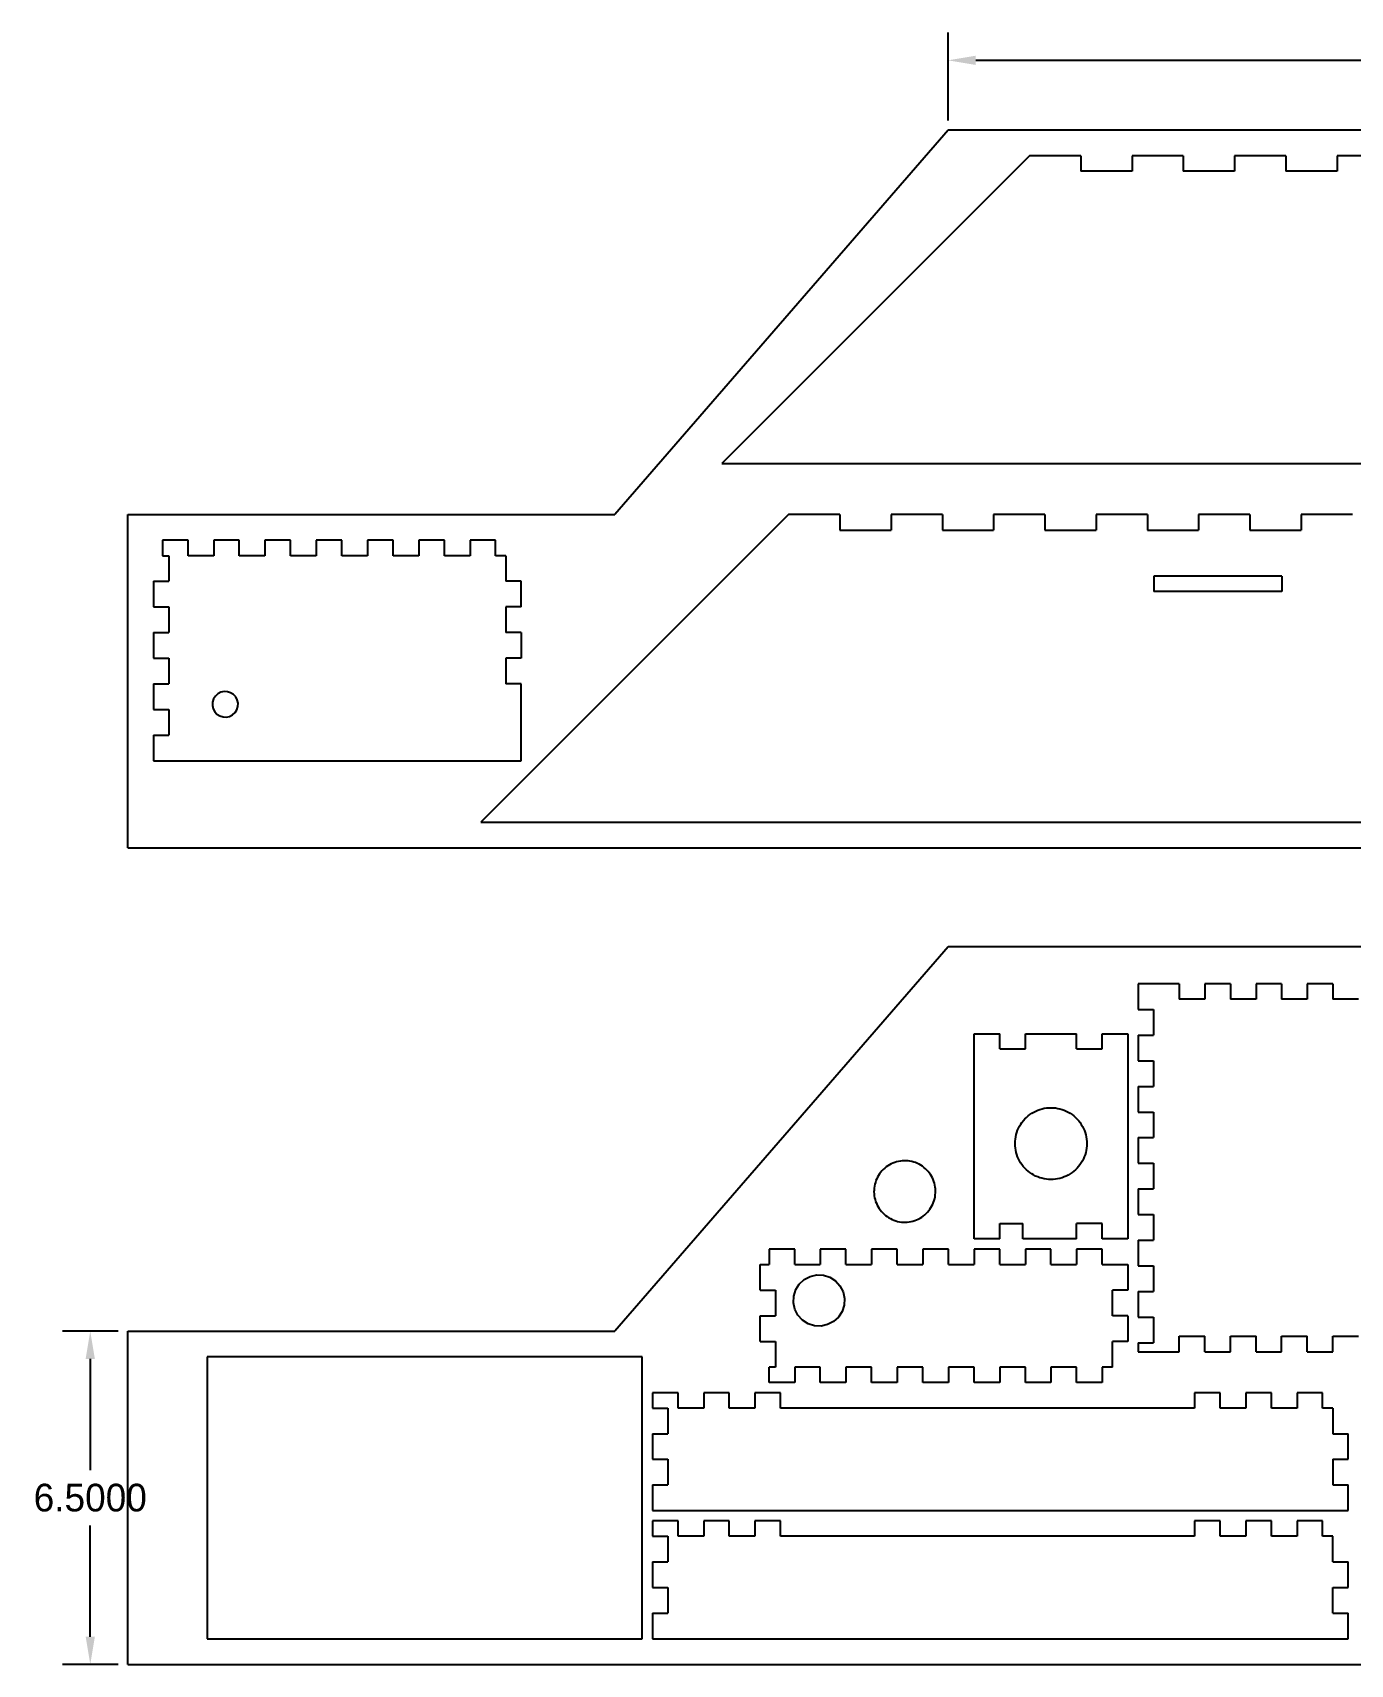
# Model space of a CAD drawing. Header units: centimetres. Extents: x -76 to 106, y -8 to 59.
# Drawn here: x -39.05 to -13.34, y 26.78 to 58.61 of the extents above; entities that cross this region are included whole.
import ezdxf

# ---------------------------------------------------------------- set-up
doc = ezdxf.new("R2010")
doc.units = ezdxf.units.CM
doc.layers.get('0').update_dxf_attribs({"linetype": 'CONTINUOUS'})
doc.layers.get('Defpoints').update_dxf_attribs({"linetype": 'CONTINUOUS'})
doc.layers.add('邊界', color=90, linetype='CONTINUOUS')
doc.dimstyles.get("Standard").update_dxf_attribs({"dimscale": 3, "dimtxt": 0.18, "dimasz": 0.18, "dimexe": 0.18, "dimexo": 0.0625, "dimgap": 0.09, "dimtad": 0, "dimtih": 1, "dimtoh": 1, "dimdec": 4, "dimzin": 0, "dimdsep": 46, "dimtxsty": 'STANDARD', "dimcen": 0.09, "dimadec": 0, "dimazin": 0, "dimtfac": 1, "dimtdec": 4, "dimtofl": 0, "dimtmove": 0, "dimatfit": 3, "dimfxl": 1, "dimtolj": 1, "dimtzin": 0, "dimarcsym": 0})

# ---------------------------------------------------------------- blocks, each defined once
blk = doc.blocks.new('*D4')
at = {"color": 0, "lineweight": -2, "transparency": 16777216}
for p, q in [((-21.189, 56.898), (-21.189, 58.614)), ((6.811, 56.898), (6.811, 58.614)), ((-20.649, 58.074), (-8.899, 58.074)), ((6.271, 58.074), (-5.479, 58.074))]:
    blk.add_line(p, q, dxfattribs=at)
at = {"color": 0, "transparency": 16777216}
for points in [[(-20.649, 58.164), (-20.649, 57.984), (-21.189, 58.074)], [(6.271, 58.164), (6.271, 57.984), (6.811, 58.074)]]:
    blk.add_solid(points, dxfattribs=at)
at = {"layer": 'Defpoints', "color": 0, "transparency": 16777216}
for p in [(-21.189, 58.074), (-21.189, 56.711), (6.811, 56.711)]:
    blk.add_point(p, dxfattribs=at)
at = {"color": 0, "transparency": 16777216, "insert": (-7.189, 58.074), "char_height": 0.54, "attachment_point": 5}
blk.add_mtext('\\A1;28.0000', dxfattribs=at)
blk = doc.blocks.new('*D16')
at = {"color": 0, "lineweight": -2, "transparency": 16777216}
for p, q in [((-37.376, 33.282), (-38.462, 33.282)), ((-37.922, 32.742), (-37.922, 30.572)), ((-37.922, 27.322), (-37.922, 29.492)), ((-37.376, 26.782), (-38.462, 26.782))]:
    blk.add_line(p, q, dxfattribs=at)
at = {"color": 0, "transparency": 16777216}
for points in [[(-38.012, 32.742), (-37.832, 32.742), (-37.922, 33.282)], [(-38.012, 27.322), (-37.832, 27.322), (-37.922, 26.782)]]:
    blk.add_solid(points, dxfattribs=at)
at = {"layer": 'Defpoints', "color": 0, "transparency": 16777216}
for p in [(-37.922, 33.282), (-37.189, 33.282), (-37.189, 26.782)]:
    blk.add_point(p, dxfattribs=at)
at = {"color": 0, "transparency": 16777216, "insert": (-37.922, 30.032), "char_height": 0.54, "attachment_point": 5}
blk.add_mtext('\\A1;6.5000', dxfattribs=at)

msp = doc.modelspace()

# ---------------------------------------------------------------- linework, layer by layer
for p, q in [((-19.59975, 56.21076), (-25.59975, 50.21076)), ((-18.59975, 56.21076), (-19.59975, 56.21076)), ((-18.59975, 56.21076), (-18.59975, 55.91076)), ((-16.59975, 56.21076), (-17.59975, 56.21076)), ((-17.59975, 56.21076), (-17.59975, 55.91076)), ((-16.59975, 56.21076), (-16.59975, 55.91076)), ((-14.59975, 56.21076), (-15.59975, 56.21076)), ((-15.59975, 56.21076), (-15.59975, 55.91076)), ((-14.59975, 56.21076), (-14.59975, 55.91076)), ((-12.59975, 56.21076), (-13.59975, 56.21076)), ((-13.59975, 56.21076), (-13.59975, 55.91076)), ((-17.59975, 55.91076), (-18.59975, 55.91076)), ((-15.59975, 55.91076), (-16.59975, 55.91076)), ((-13.59975, 55.91076), (-14.59975, 55.91076)), ((-25.59975, 50.21076), (-1.88898, 50.21076)), ((-24.29975, 49.21076), (-30.29975, 43.21076)), ((-23.29975, 49.21076), (-24.29975, 49.21076)), ((-23.29975, 49.21076), (-23.29975, 48.91076)), ((-21.29975, 49.21076), (-22.29975, 49.21076)), ((-22.29975, 49.21076), (-22.29975, 48.91076)), ((-21.29975, 49.21076), (-21.29975, 48.91076)), ((-19.29975, 49.21076), (-20.29975, 49.21076)), ((-20.29975, 49.21076), (-20.29975, 48.91076)), ((-19.29975, 49.21076), (-19.29975, 48.91076)), ((-17.29975, 49.21076), (-18.29975, 49.21076)), ((-18.29975, 49.21076), (-18.29975, 48.91076)), ((-17.29975, 49.21076), (-17.29975, 48.91076)), ((-15.29975, 49.21076), (-16.29975, 49.21076)), ((-16.29975, 49.21076), (-16.29975, 48.91076)), ((-15.29975, 49.21076), (-15.29975, 48.91076)), ((-13.29975, 49.21076), (-14.29975, 49.21076)), ((-14.29975, 49.21076), (-14.29975, 48.91076)), ((-36.51397, 48.71076), (-36.51397, 48.41076)), ((-36.01397, 48.71076), (-36.51397, 48.71076)), ((-36.01397, 48.41076), (-36.01397, 48.71076)), ((-35.51397, 48.71076), (-35.51397, 48.41076)), ((-35.01397, 48.71076), (-35.51397, 48.71076)), ((-35.01397, 48.41076), (-35.01397, 48.71076)), ((-34.51397, 48.71076), (-34.51397, 48.41076)), ((-34.01397, 48.71076), (-34.51397, 48.71076)), ((-34.01397, 48.41076), (-34.01397, 48.71076)), ((-33.51397, 48.71076), (-33.51397, 48.41076)), ((-33.01397, 48.71076), (-33.51397, 48.71076)), ((-33.01397, 48.41076), (-33.01397, 48.71076)), ((-32.51397, 48.71076), (-32.51397, 48.41076)), ((-32.01397, 48.71076), (-32.51397, 48.71076)), ((-32.01397, 48.41076), (-32.01397, 48.71076)), ((-31.51397, 48.71076), (-31.51397, 48.41076)), ((-31.01397, 48.71076), (-31.51397, 48.71076)), ((-31.01397, 48.41076), (-31.01397, 48.71076)), ((-30.51397, 48.71076), (-30.51397, 48.41076)), ((-30.01397, 48.71076), (-30.51397, 48.71076)), ((-30.01397, 48.41076), (-30.01397, 48.71076)), ((-23.29975, 48.91076), (-22.29975, 48.91076)), ((-21.29975, 48.91076), (-20.29975, 48.91076)), ((-19.29975, 48.91076), (-18.29975, 48.91076)), ((-17.29975, 48.91076), (-16.29975, 48.91076)), ((-15.29975, 48.91076), (-14.29975, 48.91076)), ((-36.51397, 48.41076), (-36.38898, 48.41076)), ((-36.38898, 48.41076), (-36.38898, 47.91076)), ((-35.51397, 48.41076), (-36.01397, 48.41076)), ((-34.51397, 48.41076), (-35.01397, 48.41076)), ((-33.51397, 48.41076), (-34.01397, 48.41076)), ((-32.51397, 48.41076), (-33.01397, 48.41076)), ((-31.51397, 48.41076), (-32.01397, 48.41076)), ((-30.51397, 48.41076), (-31.01397, 48.41076)), ((-29.81397, 48.41076), (-30.01397, 48.41076)), ((-29.81397, 48.41076), (-29.81397, 47.91076)), ((-36.68898, 47.91076), (-36.68898, 47.41076)), ((-36.68898, 47.91076), (-36.38898, 47.91076)), ((-29.51397, 47.91076), (-29.81397, 47.91076)), ((-29.51397, 47.41076), (-29.51397, 47.91076)), ((-14.67407, 48.01076), (-17.17407, 48.01076)), ((-17.17407, 48.01076), (-17.17407, 47.71076)), ((-14.67407, 48.01076), (-14.67407, 47.71076)), ((-14.67407, 47.71076), (-17.17407, 47.71076)), ((-36.68898, 47.41076), (-36.38898, 47.41076)), ((-36.38898, 47.41076), (-36.38898, 46.91076)), ((-29.51397, 47.41076), (-29.81397, 47.41076)), ((-29.81397, 47.41076), (-29.81397, 46.91076)), ((-36.68898, 46.91076), (-36.68898, 46.41165)), ((-36.68898, 46.91076), (-36.38898, 46.91076)), ((-29.51397, 46.91076), (-29.81397, 46.91076)), ((-29.51397, 46.91076), (-29.51397, 46.41165)), ((-36.68898, 46.41165), (-36.38898, 46.41165)), ((-36.38898, 46.41165), (-36.38898, 45.91165)), ((-29.51397, 46.41165), (-29.81397, 46.41076)), ((-29.81397, 46.41076), (-29.81397, 45.91165)), ((-36.68898, 45.91165), (-36.68898, 45.41165)), ((-36.68898, 45.91165), (-36.38898, 45.91165)), ((-29.51397, 45.91165), (-29.81397, 45.91165)), ((-29.51397, 44.41076), (-29.51397, 45.91165)), ((-35.53516, 45.55428), (-35.53803, 45.48908)), ((-35.51551, 45.61651), (-35.53516, 45.55428)), ((-35.48042, 45.67154), (-35.51551, 45.61651)), ((-35.43229, 45.71561), (-35.48042, 45.67154)), ((-35.37438, 45.74572), (-35.43229, 45.71561)), ((-35.31066, 45.75982), (-35.37438, 45.74572)), ((-35.24546, 45.75695), (-35.31066, 45.75982)), ((-35.18323, 45.7373), (-35.24546, 45.75695)), ((-35.1282, 45.70221), (-35.18323, 45.7373)), ((-35.08413, 45.65408), (-35.1282, 45.70221)), ((-35.05402, 45.59617), (-35.08413, 45.65408)), ((-35.03992, 45.53245), (-35.05402, 45.59617)), ((-35.04279, 45.46725), (-35.03992, 45.53245)), ((-36.68898, 45.41165), (-36.38898, 45.41165)), ((-36.38898, 45.41165), (-36.38898, 44.91165)), ((-35.53803, 45.48908), (-35.52393, 45.42535)), ((-35.52393, 45.42535), (-35.49382, 45.36745)), ((-35.49382, 45.36745), (-35.44975, 45.31932)), ((-35.44975, 45.31932), (-35.39472, 45.28423)), ((-35.39472, 45.28423), (-35.33249, 45.26458)), ((-35.33249, 45.26458), (-35.26729, 45.26171)), ((-35.26729, 45.26171), (-35.20357, 45.27581)), ((-35.20357, 45.27581), (-35.14566, 45.30592)), ((-35.14566, 45.30592), (-35.09753, 45.34999)), ((-35.09753, 45.34999), (-35.06244, 45.40502)), ((-35.06244, 45.40502), (-35.04279, 45.46725)), ((-36.68898, 44.91165), (-36.68898, 44.41076)), ((-36.68898, 44.91165), (-36.38898, 44.91165)), ((-36.68898, 44.41076), (-29.51397, 44.41076)), ((-30.29975, 43.21076), (-6.58898, 43.21076)), ((-17.48059, 40.05707), (-17.48059, 39.55707)), ((-16.68059, 40.05707), (-17.48059, 40.05707)), ((-16.68059, 40.05707), (-16.68059, 39.75707)), ((-15.68059, 40.05707), (-16.18059, 40.05707)), ((-16.18059, 40.05707), (-16.18059, 39.75707)), ((-15.68059, 40.05707), (-15.68059, 39.75707)), ((-14.68059, 40.05707), (-15.18059, 40.05707)), ((-15.18059, 40.05707), (-15.18059, 39.75707)), ((-14.68059, 40.05707), (-14.68059, 39.75707)), ((-13.68059, 40.05707), (-14.18059, 40.05707)), ((-14.18059, 40.05707), (-14.18059, 39.75707)), ((-13.68059, 40.05707), (-13.68059, 39.75707)), ((-17.48059, 39.55707), (-17.18059, 39.55707)), ((-17.18059, 39.55707), (-17.18059, 39.05707)), ((-16.18059, 39.75707), (-16.68059, 39.75707)), ((-15.18059, 39.75707), (-15.68059, 39.75707)), ((-14.18059, 39.75707), (-14.68059, 39.75707)), ((-13.18059, 39.75707), (-13.68059, 39.75707)), ((-20.68059, 39.08029), (-20.18059, 39.08029)), ((-20.68059, 35.08029), (-20.68059, 39.08029)), ((-20.18059, 38.79161), (-20.18059, 39.08029)), ((-19.68059, 39.08029), (-18.68059, 39.08029)), ((-19.68059, 38.79161), (-19.68059, 39.08029)), ((-18.68059, 38.79161), (-18.68059, 39.08029)), ((-18.18059, 39.0811), (-17.68059, 39.0811)), ((-18.18059, 38.79161), (-18.18059, 39.0811)), ((-17.68059, 39.0811), (-17.68059, 35.08029)), ((-17.48059, 39.05707), (-17.48059, 38.55707)), ((-17.48059, 39.05707), (-17.18059, 39.05707)), ((-20.18059, 38.79161), (-19.68059, 38.79161)), ((-18.68059, 38.79161), (-18.18059, 38.79161)), ((-17.48059, 38.55707), (-17.18059, 38.55707)), ((-17.18059, 38.55707), (-17.18059, 38.05707)), ((-17.48059, 38.05707), (-17.48059, 37.55707)), ((-17.48059, 38.05707), (-17.18059, 38.05707)), ((-19.51669, 37.55563), (-19.47748, 37.57553)), ((-19.47748, 37.57553), (-19.43709, 37.59292)), ((-19.43709, 37.59292), (-19.39568, 37.60774)), ((-19.39568, 37.60774), (-19.35343, 37.61993)), ((-19.35343, 37.61993), (-19.3105, 37.62944)), ((-19.3105, 37.62944), (-19.26705, 37.63624)), ((-19.26705, 37.63624), (-19.22327, 37.6403)), ((-19.22327, 37.6403), (-19.17931, 37.6416)), ((-19.17931, 37.6416), (-19.13536, 37.64014)), ((-19.13536, 37.64014), (-19.09159, 37.63592)), ((-19.09159, 37.63592), (-19.04817, 37.62897)), ((-19.04817, 37.62897), (-19.00527, 37.61929)), ((-19.00527, 37.61929), (-18.96306, 37.60695)), ((-18.96306, 37.60695), (-18.92171, 37.59198)), ((-18.92171, 37.59198), (-18.88139, 37.57444)), ((-18.88139, 37.57444), (-18.84224, 37.5544)), ((-19.81342, 37.2408), (-19.79338, 37.27995)), ((-19.79338, 37.27995), (-19.77093, 37.31776)), ((-19.77093, 37.31776), (-19.74615, 37.35409)), ((-19.74615, 37.35409), (-19.71913, 37.38878)), ((-19.71913, 37.38878), (-19.68999, 37.42172)), ((-19.68999, 37.42172), (-19.65884, 37.45276)), ((-19.65884, 37.45276), (-19.6258, 37.48178)), ((-19.6258, 37.48178), (-19.591, 37.50867)), ((-19.591, 37.50867), (-19.55459, 37.53332)), ((-19.55459, 37.53332), (-19.51669, 37.55563)), ((-18.84224, 37.5544), (-18.80443, 37.53195)), ((-18.80443, 37.53195), (-18.7681, 37.50717)), ((-18.7681, 37.50717), (-18.73341, 37.48015)), ((-18.73341, 37.48015), (-18.70047, 37.45101)), ((-18.70047, 37.45101), (-18.66943, 37.41986)), ((-18.66943, 37.41986), (-18.64041, 37.38682)), ((-18.64041, 37.38682), (-18.61352, 37.35202)), ((-18.61352, 37.35202), (-18.58887, 37.31561)), ((-18.58887, 37.31561), (-18.56656, 37.27771)), ((-18.56656, 37.27771), (-18.54666, 37.2385)), ((-17.48059, 37.55707), (-17.18059, 37.55707)), ((-17.18059, 37.55707), (-17.18059, 37.05707)), ((-19.88058, 36.94288), (-19.87912, 36.98683)), ((-19.87928, 36.89893), (-19.88058, 36.94288)), ((-19.87912, 36.98683), (-19.8749, 37.0306)), ((-19.8749, 37.0306), (-19.86795, 37.07403)), ((-19.86795, 37.07403), (-19.85828, 37.11692)), ((-19.85828, 37.11692), (-19.84593, 37.15913)), ((-19.84593, 37.15913), (-19.83096, 37.20048)), ((-19.83096, 37.20048), (-19.81342, 37.2408)), ((-18.54666, 37.2385), (-18.52927, 37.19811)), ((-18.52927, 37.19811), (-18.51445, 37.1567)), ((-18.51445, 37.1567), (-18.50226, 37.11445)), ((-18.50226, 37.11445), (-18.49275, 37.07152)), ((-18.49275, 37.07152), (-18.48595, 37.02807)), ((-18.48595, 37.02807), (-18.48189, 36.98428)), ((-18.48059, 36.94033), (-18.48205, 36.89638)), ((-18.48189, 36.98428), (-18.48059, 36.94033)), ((-17.48059, 37.05707), (-17.48059, 36.55707)), ((-17.48059, 37.05707), (-17.18059, 37.05707)), ((-22.04356, 36.6077), (-22.08121, 36.60586)), ((-22.00587, 36.60716), (-22.04356, 36.6077)), ((-21.96829, 36.60426), (-22.00587, 36.60716)), ((-19.87522, 36.85514), (-19.87928, 36.89893)), ((-19.86842, 36.81169), (-19.87522, 36.85514)), ((-19.85891, 36.76876), (-19.86842, 36.81169)), ((-19.84672, 36.72651), (-19.85891, 36.76876)), ((-19.8319, 36.6851), (-19.84672, 36.72651)), ((-19.81451, 36.64471), (-19.8319, 36.6851)), ((-19.79461, 36.6055), (-19.81451, 36.64471)), ((-18.54775, 36.64241), (-18.56779, 36.60326)), ((-18.53021, 36.68273), (-18.54775, 36.64241)), ((-18.51524, 36.72408), (-18.53021, 36.68273)), ((-18.5029, 36.76629), (-18.51524, 36.72408)), ((-18.49322, 36.80919), (-18.5029, 36.76629)), ((-18.48627, 36.85261), (-18.49322, 36.80919)), ((-18.48205, 36.89638), (-18.48627, 36.85261)), ((-22.54527, 36.32049), (-22.5639, 36.28772)), ((-22.52463, 36.35202), (-22.54527, 36.32049)), ((-22.50204, 36.3822), (-22.52463, 36.35202)), ((-22.47761, 36.4109), (-22.50204, 36.3822)), ((-22.45142, 36.43801), (-22.47761, 36.4109)), ((-22.42358, 36.46342), (-22.45142, 36.43801)), ((-22.3942, 36.48703), (-22.42358, 36.46342)), ((-22.3634, 36.50876), (-22.3942, 36.48703)), ((-22.33129, 36.5285), (-22.3634, 36.50876)), ((-22.29801, 36.54619), (-22.33129, 36.5285)), ((-22.26368, 36.56175), (-22.29801, 36.54619)), ((-22.22844, 36.57513), (-22.26368, 36.56175)), ((-22.19243, 36.58627), (-22.22844, 36.57513)), ((-22.15579, 36.59513), (-22.19243, 36.58627)), ((-22.11867, 36.60167), (-22.15579, 36.59513)), ((-22.08121, 36.60586), (-22.11867, 36.60167)), ((-21.93097, 36.59901), (-21.96829, 36.60426)), ((-21.89404, 36.59142), (-21.93097, 36.59901)), ((-21.85767, 36.58153), (-21.89404, 36.59142)), ((-21.82199, 36.56938), (-21.85767, 36.58153)), ((-21.78715, 36.55501), (-21.82199, 36.56938)), ((-21.75327, 36.53848), (-21.78715, 36.55501)), ((-21.7205, 36.51986), (-21.75327, 36.53848)), ((-21.68896, 36.49921), (-21.7205, 36.51986)), ((-21.65879, 36.47663), (-21.68896, 36.49921)), ((-21.63009, 36.45219), (-21.65879, 36.47663)), ((-21.60298, 36.426), (-21.63009, 36.45219)), ((-21.57757, 36.39816), (-21.60298, 36.426)), ((-21.55395, 36.36878), (-21.57757, 36.39816)), ((-21.53223, 36.33798), (-21.55395, 36.36878)), ((-21.51249, 36.30587), (-21.53223, 36.33798)), ((-21.4948, 36.27259), (-21.51249, 36.30587)), ((-19.7723, 36.5676), (-19.79461, 36.6055)), ((-19.74765, 36.53119), (-19.7723, 36.5676)), ((-19.72076, 36.49639), (-19.74765, 36.53119)), ((-19.69174, 36.46335), (-19.72076, 36.49639)), ((-19.6607, 36.4322), (-19.69174, 36.46335)), ((-19.62776, 36.40306), (-19.6607, 36.4322)), ((-19.59307, 36.37604), (-19.62776, 36.40306)), ((-19.55674, 36.35126), (-19.59307, 36.37604)), ((-19.51893, 36.32881), (-19.55674, 36.35126)), ((-19.47978, 36.30877), (-19.51893, 36.32881)), ((-19.43946, 36.29123), (-19.47978, 36.30877)), ((-19.39811, 36.27626), (-19.43946, 36.29123)), ((-18.92409, 36.29029), (-18.96549, 36.27547)), ((-18.88369, 36.30768), (-18.92409, 36.29029)), ((-18.84448, 36.32758), (-18.88369, 36.30768)), ((-18.80658, 36.34989), (-18.84448, 36.32758)), ((-18.77017, 36.37454), (-18.80658, 36.34989)), ((-18.73537, 36.40143), (-18.77017, 36.37454)), ((-18.70233, 36.43045), (-18.73537, 36.40143)), ((-18.67118, 36.46149), (-18.70233, 36.43045)), ((-18.64204, 36.49443), (-18.67118, 36.46149)), ((-18.61502, 36.52912), (-18.64204, 36.49443)), ((-18.59024, 36.56545), (-18.61502, 36.52912)), ((-18.56779, 36.60326), (-18.59024, 36.56545)), ((-17.48059, 36.55707), (-17.18059, 36.55707)), ((-17.18059, 36.55707), (-17.18059, 36.05707)), ((-22.63258, 36.03512), (-22.63311, 35.99743)), ((-22.63311, 35.99743), (-22.63128, 35.95978)), ((-22.62968, 36.0727), (-22.63258, 36.03512)), ((-22.62443, 36.11002), (-22.62968, 36.0727)), ((-22.61684, 36.14694), (-22.62443, 36.11002)), ((-22.60695, 36.18332), (-22.61684, 36.14694)), ((-22.5948, 36.219), (-22.60695, 36.18332)), ((-22.58043, 36.25384), (-22.5948, 36.219)), ((-22.5639, 36.28772), (-22.58043, 36.25384)), ((-21.47923, 36.23826), (-21.4948, 36.27259)), ((-21.46586, 36.20302), (-21.47923, 36.23826)), ((-21.45472, 36.16701), (-21.46586, 36.20302)), ((-21.44586, 36.13037), (-21.45472, 36.16701)), ((-21.43932, 36.09325), (-21.44586, 36.13037)), ((-21.43513, 36.05579), (-21.43932, 36.09325)), ((-21.43673, 35.94287), (-21.43383, 35.98045)), ((-21.43329, 36.01814), (-21.43513, 36.05579)), ((-21.43383, 35.98045), (-21.43329, 36.01814)), ((-19.3559, 36.26392), (-19.39811, 36.27626)), ((-19.31301, 36.25424), (-19.3559, 36.26392)), ((-19.26958, 36.24729), (-19.31301, 36.25424)), ((-19.22581, 36.24307), (-19.26958, 36.24729)), ((-19.18186, 36.24161), (-19.22581, 36.24307)), ((-19.13791, 36.24291), (-19.18186, 36.24161)), ((-19.09412, 36.24697), (-19.13791, 36.24291)), ((-19.05067, 36.25377), (-19.09412, 36.24697)), ((-19.00774, 36.26328), (-19.05067, 36.25377)), ((-18.96549, 36.27547), (-19.00774, 36.26328)), ((-17.48059, 36.05707), (-17.48059, 35.55707)), ((-17.48059, 36.05707), (-17.18059, 36.05707)), ((-22.63128, 35.95978), (-22.62709, 35.92232)), ((-22.62709, 35.92232), (-22.62055, 35.8852)), ((-22.62055, 35.8852), (-22.61169, 35.84856)), ((-22.61169, 35.84856), (-22.60055, 35.81255)), ((-22.60055, 35.81255), (-22.58717, 35.77731)), ((-22.58717, 35.77731), (-22.57161, 35.74298)), ((-22.57161, 35.74298), (-22.55392, 35.7097)), ((-22.55392, 35.7097), (-22.53417, 35.67759)), ((-22.53417, 35.67759), (-22.51245, 35.64679)), ((-21.56436, 35.63337), (-21.54178, 35.66355)), ((-21.54178, 35.66355), (-21.52113, 35.69508)), ((-21.52113, 35.69508), (-21.50251, 35.72785)), ((-21.50251, 35.72785), (-21.48598, 35.76173)), ((-21.48598, 35.76173), (-21.47161, 35.79657)), ((-21.47161, 35.79657), (-21.45945, 35.83225)), ((-21.45945, 35.83225), (-21.44956, 35.86863)), ((-21.44956, 35.86863), (-21.44198, 35.90555)), ((-21.44198, 35.90555), (-21.43673, 35.94287)), ((-22.51245, 35.64679), (-22.48884, 35.61741)), ((-22.48884, 35.61741), (-22.46343, 35.58957)), ((-22.46343, 35.58957), (-22.43632, 35.56338)), ((-22.43632, 35.56338), (-22.40762, 35.53894)), ((-22.40762, 35.53894), (-22.37744, 35.51636)), ((-22.37744, 35.51636), (-22.34591, 35.49571)), ((-22.34591, 35.49571), (-22.31314, 35.47709)), ((-22.31314, 35.47709), (-22.27926, 35.46056)), ((-22.27926, 35.46056), (-22.24441, 35.44619)), ((-22.24441, 35.44619), (-22.20873, 35.43403)), ((-22.20873, 35.43403), (-22.17236, 35.42415)), ((-22.17236, 35.42415), (-22.13544, 35.41656)), ((-22.13544, 35.41656), (-22.09812, 35.41131)), ((-22.09812, 35.41131), (-22.06053, 35.40841)), ((-22.06053, 35.40841), (-22.02285, 35.40787)), ((-22.02285, 35.40787), (-21.9852, 35.40971)), ((-21.9852, 35.40971), (-21.94774, 35.4139)), ((-21.94774, 35.4139), (-21.91062, 35.42044)), ((-21.91062, 35.42044), (-21.87398, 35.4293)), ((-21.87398, 35.4293), (-21.83797, 35.44044)), ((-21.83797, 35.44044), (-21.80273, 35.45381)), ((-21.80273, 35.45381), (-21.7684, 35.46938)), ((-21.7684, 35.46938), (-21.73512, 35.48707)), ((-21.73512, 35.48707), (-21.70301, 35.50681)), ((-21.70301, 35.50681), (-21.6722, 35.52853)), ((-21.6722, 35.52853), (-21.64282, 35.55215)), ((-21.64282, 35.55215), (-21.61499, 35.57756)), ((-21.61499, 35.57756), (-21.5888, 35.60467)), ((-21.5888, 35.60467), (-21.56436, 35.63337)), ((-20.18059, 35.38029), (-19.72685, 35.38029)), ((-20.18059, 35.08029), (-20.18059, 35.38029)), ((-19.72685, 35.08029), (-19.72685, 35.38029)), ((-18.18059, 35.38029), (-18.68059, 35.38029)), ((-18.68059, 35.08029), (-18.68059, 35.38029)), ((-18.18059, 35.08029), (-18.18059, 35.38029)), ((-17.48059, 35.55707), (-17.18059, 35.55707)), ((-17.18059, 35.55707), (-17.18059, 35.05707)), ((-20.18059, 35.08029), (-20.68059, 35.08029)), ((-18.68059, 35.08029), (-19.72685, 35.08029)), ((-17.68059, 35.08029), (-18.18059, 35.08029)), ((-17.48059, 35.05707), (-17.48059, 34.55707)), ((-17.48059, 35.05707), (-17.18059, 35.05707)), ((-24.68059, 34.88029), (-24.68059, 34.58029)), ((-24.18059, 34.88029), (-24.68059, 34.88029)), ((-24.18059, 34.58029), (-24.18059, 34.88029)), ((-23.18059, 34.88029), (-23.68059, 34.88029)), ((-23.68059, 34.88029), (-23.68059, 34.58029)), ((-23.18059, 34.58029), (-23.18059, 34.88029)), ((-22.68059, 34.88029), (-22.68059, 34.58029)), ((-22.18059, 34.88029), (-22.68059, 34.88029)), ((-22.18059, 34.58029), (-22.18059, 34.88029)), ((-21.68059, 34.88029), (-21.68059, 34.58029)), ((-21.18059, 34.88029), (-21.68059, 34.88029)), ((-21.18059, 34.58029), (-21.18059, 34.88029)), ((-20.18059, 34.88029), (-20.68059, 34.88029)), ((-20.68059, 34.88029), (-20.68059, 34.58029)), ((-20.18059, 34.58029), (-20.18059, 34.88029)), ((-19.18059, 34.88029), (-19.68059, 34.88029)), ((-19.68059, 34.88029), (-19.68059, 34.58029)), ((-19.18059, 34.58029), (-19.18059, 34.88029)), ((-18.18059, 34.88029), (-18.68059, 34.88029)), ((-18.68059, 34.88029), (-18.68059, 34.58029)), ((-18.18059, 34.58029), (-18.18059, 34.88029)), ((-24.85559, 34.58029), (-24.68059, 34.58029)), ((-24.85559, 34.08207), (-24.85559, 34.58029)), ((-24.18059, 34.58029), (-23.68059, 34.58029)), ((-23.18059, 34.58029), (-22.68059, 34.58029)), ((-22.18059, 34.58029), (-21.68059, 34.58029)), ((-21.18059, 34.58029), (-20.68059, 34.58029)), ((-20.18059, 34.58029), (-19.68059, 34.58029)), ((-19.18059, 34.58029), (-18.68059, 34.58029)), ((-18.18059, 34.58029), (-17.68059, 34.58029)), ((-17.68059, 34.58029), (-17.68059, 34.08207)), ((-17.48059, 34.55707), (-17.18059, 34.55707)), ((-17.18059, 34.55707), (-17.18059, 34.05707)), ((-24.85559, 34.08207), (-24.55559, 34.08207)), ((-24.55559, 34.08207), (-24.55559, 33.58207)), ((-24.19964, 33.96787), (-24.16015, 34.09227)), ((-24.16015, 34.09227), (-24.0898, 34.20222)), ((-24.0898, 34.20222), (-23.99339, 34.29022)), ((-23.99339, 34.29022), (-23.8775, 34.35026)), ((-23.8775, 34.35026), (-23.75001, 34.37826)), ((-23.75001, 34.37826), (-23.61962, 34.37232)), ((-23.61962, 34.37232), (-23.49521, 34.33282)), ((-23.49521, 34.33282), (-23.38527, 34.26248)), ((-23.38527, 34.26248), (-23.29727, 34.16607)), ((-23.29727, 34.16607), (-23.23723, 34.05018)), ((-17.98059, 33.58207), (-17.98059, 34.08207)), ((-17.68059, 34.08207), (-17.98059, 34.08207)), ((-24.20559, 33.83747), (-24.19964, 33.96787)), ((-24.17758, 33.70999), (-24.20559, 33.83747)), ((-23.21517, 33.7923), (-23.25466, 33.66789)), ((-23.23723, 34.05018), (-23.20922, 33.92269)), ((-23.20922, 33.92269), (-23.21517, 33.7923)), ((-17.48059, 34.05707), (-17.48059, 33.55707)), ((-17.48059, 34.05707), (-17.18059, 34.05707)), ((-24.85559, 33.08207), (-24.85559, 33.58207)), ((-24.85559, 33.58207), (-24.55559, 33.58207)), ((-24.11754, 33.59409), (-24.17758, 33.70999)), ((-24.02954, 33.49769), (-24.11754, 33.59409)), ((-23.9196, 33.42734), (-24.02954, 33.49769)), ((-23.79519, 33.38785), (-23.9196, 33.42734)), ((-23.42142, 33.46995), (-23.53731, 33.4099)), ((-23.32501, 33.55794), (-23.42142, 33.46995)), ((-23.25466, 33.66789), (-23.32501, 33.55794)), ((-17.68059, 33.58207), (-17.98059, 33.58207)), ((-17.68059, 33.58207), (-17.68059, 33.08207)), ((-17.48059, 33.55707), (-17.18059, 33.55707)), ((-17.18059, 33.55707), (-17.18059, 33.05707)), ((-23.6648, 33.3819), (-23.79519, 33.38785)), ((-23.53731, 33.4099), (-23.6648, 33.3819)), ((-16.68059, 33.18207), (-16.18059, 33.18207)), ((-16.68059, 32.88207), (-16.68059, 33.18207)), ((-16.18059, 32.88207), (-16.18059, 33.18207)), ((-15.68059, 33.18207), (-15.18059, 33.18207)), ((-15.68059, 32.88207), (-15.68059, 33.18207)), ((-15.18059, 32.88207), (-15.18059, 33.18207)), ((-14.68059, 32.88207), (-14.68059, 33.18207)), ((-14.68059, 33.18207), (-14.18059, 33.18207)), ((-14.18059, 32.88207), (-14.18059, 33.18207)), ((-13.68059, 32.88207), (-13.68059, 33.18207)), ((-13.68059, 33.18207), (-13.18059, 33.18207)), ((-24.85559, 33.08207), (-24.55559, 33.08207)), ((-24.55559, 33.08207), (-24.55559, 32.58207)), ((-17.98059, 32.58207), (-17.98059, 33.08207)), ((-17.68059, 33.08207), (-17.98059, 33.08207)), ((-17.48059, 33.05707), (-17.48059, 32.88207)), ((-17.48059, 33.05707), (-17.18059, 33.05707)), ((-17.48059, 32.88207), (-16.68059, 32.88207)), ((-16.18059, 32.88207), (-15.68059, 32.88207)), ((-15.18059, 32.88207), (-14.68059, 32.88207)), ((-14.18059, 32.88207), (-13.68059, 32.88207)), ((-27.15577, 32.78207), (-35.64105, 32.78207)), ((-35.64105, 32.78207), (-35.64105, 27.28207)), ((-27.15577, 27.28207), (-27.15577, 32.78207)), ((-24.68059, 32.28207), (-24.68059, 32.58207)), ((-24.55559, 32.58207), (-24.68059, 32.58207)), ((-24.18059, 32.58207), (-24.18059, 32.28207)), ((-23.68059, 32.58207), (-24.18059, 32.58207)), ((-23.68059, 32.28207), (-23.68059, 32.58207)), ((-22.68059, 32.58207), (-23.18059, 32.58207)), ((-23.18059, 32.58207), (-23.18059, 32.28207)), ((-22.68059, 32.28207), (-22.68059, 32.58207)), ((-21.68059, 32.58207), (-22.18059, 32.58207)), ((-22.18059, 32.58207), (-22.18059, 32.28207)), ((-21.68059, 32.28207), (-21.68059, 32.58207)), ((-21.18059, 32.58207), (-21.18059, 32.28207)), ((-20.68059, 32.58207), (-21.18059, 32.58207)), ((-20.68059, 32.28207), (-20.68059, 32.58207)), ((-19.68059, 32.58207), (-20.18059, 32.58207)), ((-20.18059, 32.58207), (-20.18059, 32.28207)), ((-19.68059, 32.28207), (-19.68059, 32.58207)), ((-18.68059, 32.58207), (-19.18059, 32.58207)), ((-19.18059, 32.58207), (-19.18059, 32.28207)), ((-18.68059, 32.28207), (-18.68059, 32.58207)), ((-18.18059, 32.58207), (-18.18059, 32.28207)), ((-17.98059, 32.58207), (-18.18059, 32.58207)), ((-24.18059, 32.28207), (-24.68059, 32.28207)), ((-23.18059, 32.28207), (-23.68059, 32.28207)), ((-22.18059, 32.28207), (-22.68059, 32.28207)), ((-21.18059, 32.28207), (-21.68059, 32.28207)), ((-20.18059, 32.28207), (-20.68059, 32.28207)), ((-19.18059, 32.28207), (-19.68059, 32.28207)), ((-18.18059, 32.28207), (-18.68059, 32.28207)), ((-26.95577, 32.08207), (-26.95577, 31.78207)), ((-26.45577, 32.08207), (-26.95577, 32.08207)), ((-26.45577, 31.78207), (-26.45577, 32.08207)), ((-25.45577, 32.08207), (-25.95577, 32.08207)), ((-25.95577, 32.08207), (-25.95577, 31.78207)), ((-25.45577, 31.78207), (-25.45577, 32.08207)), ((-24.45577, 32.08207), (-24.95577, 32.08207)), ((-24.95577, 32.08207), (-24.95577, 31.78207)), ((-24.45577, 31.78207), (-24.45577, 32.08207)), ((-16.38077, 32.08207), (-16.38077, 31.78207)), ((-15.88077, 32.08207), (-16.38077, 32.08207)), ((-15.88077, 31.78207), (-15.88077, 32.08207)), ((-14.88077, 32.08207), (-15.38077, 32.08207)), ((-15.38077, 32.08207), (-15.38077, 31.78207)), ((-14.88077, 31.78207), (-14.88077, 32.08207)), ((-13.88077, 32.08207), (-14.38077, 32.08207)), ((-14.38077, 32.08207), (-14.38077, 31.78207)), ((-13.88077, 31.78207), (-13.88077, 32.08207)), ((-26.95577, 31.78207), (-26.65577, 31.78207)), ((-26.65577, 31.78207), (-26.65577, 31.28207)), ((-25.95577, 31.78207), (-26.45577, 31.78207)), ((-24.95577, 31.78207), (-25.45577, 31.78207)), ((-16.38077, 31.78207), (-24.45577, 31.78207)), ((-15.38077, 31.78207), (-15.88077, 31.78207)), ((-14.38077, 31.78207), (-14.88077, 31.78207)), ((-13.68077, 31.78207), (-13.88077, 31.78207)), ((-13.68077, 31.78207), (-13.68077, 31.28207)), ((-26.95577, 31.28207), (-26.95577, 30.78207)), ((-26.95577, 31.28207), (-26.65577, 31.28207)), ((-13.68077, 31.28207), (-13.38077, 31.28207)), ((-13.38077, 30.78207), (-13.38077, 31.28207)), ((-26.95577, 30.78207), (-26.65577, 30.78207)), ((-26.65577, 30.78207), (-26.65577, 30.28207)), ((-13.68077, 30.78207), (-13.38077, 30.78207)), ((-13.68077, 30.78207), (-13.68077, 30.28207)), ((-26.95577, 30.28207), (-26.95577, 29.78207)), ((-26.95577, 30.28207), (-26.65577, 30.28207)), ((-13.68077, 30.28207), (-13.38077, 30.28207)), ((-13.38077, 29.78207), (-13.38077, 30.28207)), ((-26.95577, 29.78207), (-13.38077, 29.78207)), ((-26.95577, 29.58207), (-26.95577, 29.28207)), ((-26.45577, 29.58207), (-26.95577, 29.58207)), ((-26.45577, 29.28207), (-26.45577, 29.58207)), ((-25.45577, 29.58207), (-25.95577, 29.58207)), ((-25.95577, 29.58207), (-25.95577, 29.28207)), ((-25.45577, 29.28207), (-25.45577, 29.58207)), ((-24.45577, 29.58207), (-24.95577, 29.58207)), ((-24.95577, 29.58207), (-24.95577, 29.28207)), ((-24.45577, 29.28207), (-24.45577, 29.58207)), ((-16.38077, 29.58207), (-16.38077, 29.28207)), ((-15.88077, 29.58207), (-16.38077, 29.58207)), ((-15.88077, 29.28207), (-15.88077, 29.58207)), ((-14.88077, 29.58207), (-15.38077, 29.58207)), ((-15.38077, 29.58207), (-15.38077, 29.28207)), ((-14.88077, 29.28207), (-14.88077, 29.58207)), ((-13.88077, 29.58207), (-14.38077, 29.58207)), ((-14.38077, 29.58207), (-14.38077, 29.28207)), ((-13.88077, 29.28207), (-13.88077, 29.58207)), ((-26.95577, 29.28207), (-26.65577, 29.28207)), ((-26.65577, 29.28207), (-26.65577, 28.78207)), ((-25.95577, 29.28207), (-26.45577, 29.28207)), ((-24.95577, 29.28207), (-25.45577, 29.28207)), ((-16.38077, 29.28207), (-24.45577, 29.28207)), ((-15.38077, 29.28207), (-15.88077, 29.28207)), ((-14.38077, 29.28207), (-14.88077, 29.28207)), ((-13.68077, 29.28207), (-13.88077, 29.28207)), ((-13.68077, 28.78207), (-13.68077, 29.28207)), ((-26.95577, 28.78207), (-26.95577, 28.28207)), ((-26.95577, 28.78207), (-26.65577, 28.78207)), ((-13.68077, 28.78207), (-13.38077, 28.78207)), ((-13.38077, 28.28207), (-13.38077, 28.78207)), ((-26.95577, 28.28207), (-26.65577, 28.28207)), ((-26.65577, 28.28207), (-26.65577, 27.78207)), ((-13.68077, 28.28207), (-13.38077, 28.28207)), ((-13.68077, 27.78207), (-13.68077, 28.28207)), ((-26.95577, 27.78207), (-26.95577, 27.28207)), ((-26.95577, 27.78207), (-26.65577, 27.78207)), ((-13.68077, 27.78207), (-13.38077, 27.78207)), ((-13.38077, 27.28207), (-13.38077, 27.78207)), ((-35.64105, 27.28207), (-27.15577, 27.28207)), ((-26.95577, 27.28207), (-13.38077, 27.28207))]:
    msp.add_line(p, q)
at = {"layer": '邊界'}
for p, q in [((-21.18898, 56.71076), (-27.68898, 49.21076)), ((6.81102, 56.71076), (-21.18898, 56.71076)), ((-37.18898, 49.21076), (-27.68898, 49.21076)), ((-37.18898, 42.71076), (-37.18898, 49.21076)), ((-37.18898, 42.71076), (6.81102, 42.71076)), ((-21.18898, 40.78207), (-27.68898, 33.28207)), ((6.81102, 40.78207), (-21.18898, 40.78207)), ((-37.18898, 26.78207), (-37.18898, 33.28207)), ((-37.18898, 33.28207), (-27.68898, 33.28207)), ((-37.18898, 26.78207), (6.81102, 26.78207))]:
    msp.add_line(p, q, dxfattribs=at)

# ---------------------------------------------------------------- dimensions: what is measured, and where the dimension line sits
dim = msp.add_linear_dim(base=(-21.18898, 58.07421), p1=(6.81102, 56.71076), p2=(-21.18898, 56.71076), dimstyle='STANDARD')
dim.commit()
dim.dimension.update_dxf_attribs({"geometry": '*D4', "text_midpoint": (-7.18898, 58.07421)})
dim = msp.add_linear_dim(base=(-37.92158, 33.28207), p1=(-37.18898, 26.78207), p2=(-37.18898, 33.28207), angle=90, dimstyle='STANDARD')
dim.commit()
dim.dimension.update_dxf_attribs({"geometry": '*D16', "text_midpoint": (-37.92158, 30.03207)})

doc.saveas('drawing.dxf')
